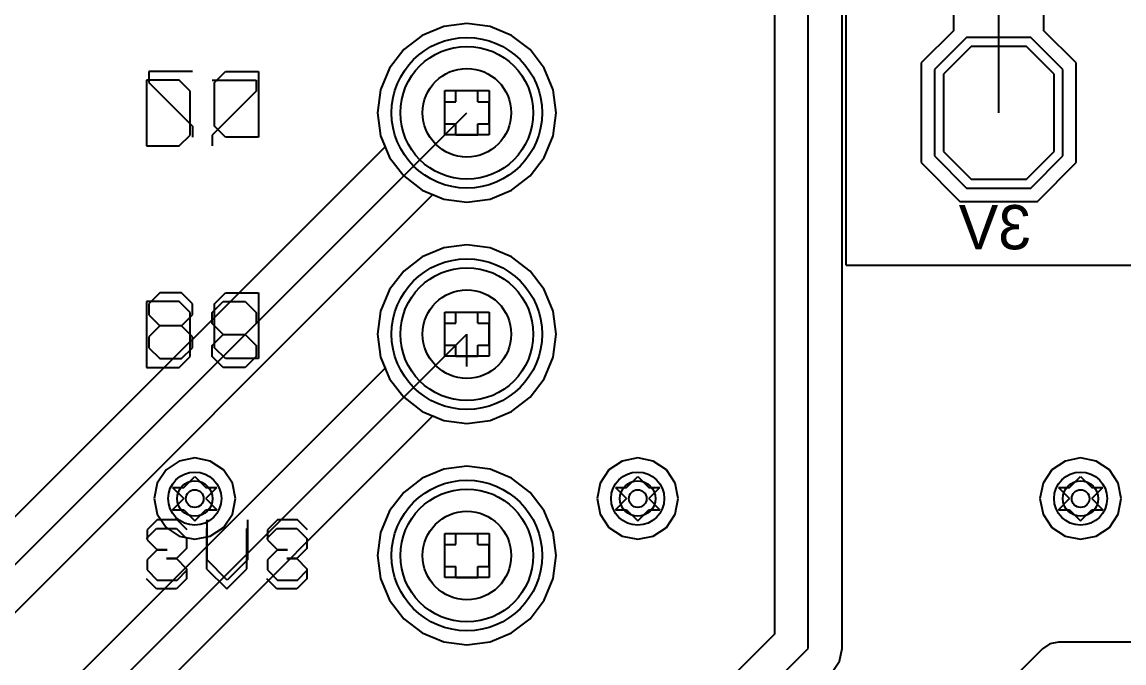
# Model space of a CAD drawing. Header units: millimetres. Extents: x 7.3 to 18.4, y 2.4 to 9.4.
# Drawn here: x 8.722 to 9.2196, y 3.7258 to 4.0153 of the extents above; entities that cross this region are included whole.
import ezdxf

# ---------------------------------------------------------------- set-up
doc = ezdxf.new("R2010")
doc.units = ezdxf.units.MM
doc.header["$MEASUREMENT"] = 0
for name, color, linetype in [('BottomLayer', 5, 'Continuous'), ('BottomOverlay', 54, 'Continuous'), ('BottomSolder', 6, 'Continuous'), ('DrillDrawing', 1, 'Continuous'), ('Mechanical1', 6, 'Continuous'), ('Mechanical8', 56, 'Continuous'), ('MidLayer1', 16, 'Continuous'), ('MidLayer2', 76, 'Continuous'), ('MultiLayer', 9, 'Continuous'), ('PadHoleLayer', 156, 'Continuous'), ('TopLayer', 1, 'Continuous'), ('TopOverlay', 2, 'Continuous'), ('TopSolder', 216, 'Continuous'), ('ViaHoleLayer', 16, 'Continuous')]:
    doc.layers.add(name, color=color, linetype=linetype)

msp = doc.modelspace()

# ---------------------------------------------------------------- linework, layer by layer
at = {"layer": 'BottomLayer'}
for p, q in [((9.14263, 4.1027), (9.14263, 4.01139)), ((9.16302, 3.97429), (9.16302, 4.1027)), ((9.18341, 4.01139), (9.18341, 4.1027)), ((8.91243, 4.01326), (8.9027, 4.00923)), ((8.92287, 4.01463), (8.91243, 4.01326)), ((8.93332, 4.01326), (8.92287, 4.01463)), ((8.94305, 4.00923), (8.93332, 4.01326)), ((9.14263, 4.01139), (9.12802, 3.99679)), ((9.19802, 3.99679), (9.18341, 4.01139)), ((8.9027, 4.00923), (8.89434, 4.00281)), ((8.9514, 4.00281), (8.94305, 4.00923)), ((8.89434, 4.00281), (8.88793, 3.99446)), ((8.95781, 3.99446), (8.9514, 4.00281)), ((9.15052, 4.00429), (9.13802, 3.99179)), ((9.17552, 4.00429), (9.15052, 4.00429)), ((9.18802, 3.99179), (9.17552, 4.00429)), ((9.12802, 3.99679), (9.12802, 3.95179)), ((9.19802, 3.95179), (9.19802, 3.99679)), ((8.88793, 3.99446), (8.8839, 3.98473)), ((8.96184, 3.98473), (8.95781, 3.99446)), ((9.13802, 3.99179), (9.13802, 3.95679)), ((9.18802, 3.95679), (9.18802, 3.99179)), ((8.8839, 3.98473), (8.88253, 3.97429)), ((8.96322, 3.97429), (8.96184, 3.98473)), ((8.88253, 3.97429), (8.8839, 3.96384)), ((8.96184, 3.96384), (8.96322, 3.97429)), ((8.8839, 3.96384), (8.88793, 3.95411)), ((8.95781, 3.95411), (8.96184, 3.96384)), ((9.13802, 3.95679), (9.15052, 3.94429)), ((9.17552, 3.94429), (9.18802, 3.95679)), ((8.88793, 3.95411), (8.89434, 3.94576)), ((8.9514, 3.94576), (8.95781, 3.95411)), ((9.12802, 3.95179), (9.14552, 3.93429)), ((9.18052, 3.93429), (9.19802, 3.95179)), ((8.89434, 3.94576), (8.9027, 3.93935)), ((8.94305, 3.93935), (8.9514, 3.94576)), ((9.15052, 3.94429), (9.17552, 3.94429)), ((8.9027, 3.93935), (8.91243, 3.93532)), ((8.93332, 3.93532), (8.94305, 3.93935)), ((8.91243, 3.93532), (8.92287, 3.93394)), ((8.92287, 3.93394), (8.93332, 3.93532)), ((9.14552, 3.93429), (9.18052, 3.93429)), ((8.91243, 3.91326), (8.9027, 3.90923)), ((8.92287, 3.91463), (8.91243, 3.91326)), ((8.93332, 3.91326), (8.92287, 3.91463)), ((8.94305, 3.90923), (8.93332, 3.91326)), ((8.9027, 3.90923), (8.89434, 3.90281)), ((8.9514, 3.90281), (8.94305, 3.90923)), ((8.89434, 3.90281), (8.88793, 3.89446)), ((8.95781, 3.89446), (8.9514, 3.90281)), ((8.88793, 3.89446), (8.8839, 3.88473)), ((8.96184, 3.88473), (8.95781, 3.89446)), ((8.8839, 3.88473), (8.88253, 3.87429)), ((8.96322, 3.87429), (8.96184, 3.88473)), ((8.88253, 3.87429), (8.8839, 3.86384)), ((8.96184, 3.86384), (8.96322, 3.87429)), ((8.8839, 3.86384), (8.88793, 3.85411)), ((8.95781, 3.85411), (8.96184, 3.86384)), ((8.88793, 3.85411), (8.89434, 3.84576)), ((8.9514, 3.84576), (8.95781, 3.85411)), ((8.89434, 3.84576), (8.9027, 3.83935)), ((8.94305, 3.83935), (8.9514, 3.84576)), ((8.9027, 3.83935), (8.91243, 3.83532)), ((8.93332, 3.83532), (8.94305, 3.83935)), ((8.91243, 3.83532), (8.92287, 3.83394)), ((8.92287, 3.83394), (8.93332, 3.83532)), ((8.91243, 3.81326), (8.9027, 3.80923)), ((8.92287, 3.81463), (8.91243, 3.81326)), ((8.93332, 3.81326), (8.92287, 3.81463)), ((8.94305, 3.80923), (8.93332, 3.81326)), ((8.9027, 3.80923), (8.89434, 3.80281)), ((8.9514, 3.80281), (8.94305, 3.80923)), ((8.89434, 3.80281), (8.88793, 3.79446)), ((8.95781, 3.79446), (8.9514, 3.80281)), ((8.88793, 3.79446), (8.8839, 3.78473)), ((8.96184, 3.78473), (8.95781, 3.79446)), ((8.8839, 3.78473), (8.88253, 3.77429)), ((8.96322, 3.77429), (8.96184, 3.78473)), ((8.88253, 3.77429), (8.8839, 3.76384)), ((8.96184, 3.76384), (8.96322, 3.77429)), ((8.8839, 3.76384), (8.88793, 3.75411)), ((8.95781, 3.75411), (8.96184, 3.76384)), ((8.88793, 3.75411), (8.89434, 3.74576)), ((8.9514, 3.74576), (8.95781, 3.75411)), ((8.89434, 3.74576), (8.9027, 3.73935)), ((8.94305, 3.73935), (8.9514, 3.74576)), ((8.9027, 3.73935), (8.91243, 3.73532)), ((8.93332, 3.73532), (8.94305, 3.73935)), ((8.91243, 3.73532), (8.92287, 3.73394)), ((8.92287, 3.73394), (8.93332, 3.73532))]:
    msp.add_line(p, q, dxfattribs=at)
for centre, radius in [((8.92287, 3.97429), 0.03), ((8.92287, 3.87429), 0.03), ((8.8, 3.8), 0.008), ((9, 3.8), 0.008), ((9.2, 3.8), 0.008), ((8.92287, 3.77429), 0.03)]:
    msp.add_circle(centre, radius, dxfattribs=at)
at = {"layer": 'BottomOverlay'}
for p, q in [((9.09412, 3.90539), (9.09412, 4.04318)), ((8.79903, 3.99296), (8.7792, 3.99296)), ((8.7792, 3.99296), (8.7792, 3.98801)), ((8.80894, 3.98801), (8.8139, 3.99296)), ((8.8139, 3.99296), (8.82877, 3.99296)), ((8.82877, 3.99296), (8.82877, 3.96322)), ((8.7792, 3.98801), (8.79903, 3.96818)), ((8.80894, 3.96818), (8.80894, 3.98801)), ((8.79903, 3.96818), (8.79903, 3.96322)), ((8.8139, 3.96322), (8.80894, 3.96818)), ((8.82877, 3.96322), (8.8139, 3.96322)), ((9.09412, 3.90539), (9.23192, 3.90539)), ((8.78416, 3.89296), (8.7792, 3.88801)), ((8.79407, 3.89296), (8.78416, 3.89296)), ((8.79903, 3.88801), (8.79407, 3.89296)), ((8.80894, 3.88801), (8.8139, 3.89296)), ((8.8139, 3.89296), (8.82877, 3.89296)), ((8.82877, 3.89296), (8.82877, 3.86322)), ((8.7792, 3.88801), (8.7792, 3.88305)), ((8.79903, 3.88305), (8.79903, 3.88801)), ((8.80894, 3.86818), (8.80894, 3.88801)), ((8.7792, 3.88305), (8.78416, 3.87809)), ((8.79407, 3.87809), (8.79903, 3.88305)), ((8.78416, 3.87809), (8.7792, 3.87314)), ((8.79407, 3.87809), (8.78416, 3.87809)), ((8.79903, 3.87314), (8.79407, 3.87809)), ((8.7792, 3.87314), (8.7792, 3.86818)), ((8.79903, 3.86818), (8.79903, 3.87314)), ((8.7792, 3.86818), (8.78416, 3.86322)), ((8.79407, 3.86322), (8.79903, 3.86818)), ((8.8139, 3.86322), (8.80894, 3.86818)), ((8.78416, 3.86322), (8.79407, 3.86322)), ((8.82877, 3.86322), (8.8139, 3.86322)), ((8.78297, 3.79041), (8.77843, 3.78588)), ((8.79203, 3.79041), (8.78297, 3.79041)), ((8.79656, 3.78588), (8.79203, 3.79041)), ((8.80563, 3.77229), (8.80563, 3.79041)), ((8.82375, 3.79041), (8.82375, 3.77229)), ((8.83735, 3.79041), (8.83282, 3.78588)), ((8.84641, 3.79041), (8.83735, 3.79041)), ((8.85094, 3.78588), (8.84641, 3.79041)), ((8.77843, 3.78588), (8.77843, 3.78135)), ((8.83282, 3.78588), (8.83282, 3.78135)), ((8.77843, 3.78135), (8.78297, 3.77682)), ((8.78297, 3.77682), (8.77843, 3.77229)), ((8.78297, 3.77682), (8.7875, 3.77682)), ((8.7875, 3.77682), (8.78297, 3.77682)), ((8.83282, 3.78135), (8.83735, 3.77682)), ((8.83735, 3.77682), (8.83282, 3.77229)), ((8.83735, 3.77682), (8.84188, 3.77682)), ((8.84188, 3.77682), (8.83735, 3.77682)), ((8.77843, 3.77229), (8.77843, 3.76775)), ((8.81469, 3.76322), (8.80563, 3.77229)), ((8.82375, 3.77229), (8.81469, 3.76322)), ((8.83282, 3.77229), (8.83282, 3.76775)), ((8.77843, 3.76775), (8.78297, 3.76322)), ((8.79203, 3.76322), (8.79656, 3.76775)), ((8.83282, 3.76775), (8.83735, 3.76322)), ((8.84641, 3.76322), (8.85094, 3.76775)), ((8.78297, 3.76322), (8.79203, 3.76322)), ((8.83735, 3.76322), (8.84641, 3.76322))]:
    msp.add_line(p, q, dxfattribs=at)
at = {"layer": 'BottomSolder'}
for p, q in [((9.14852, 4.00829), (9.13402, 3.99379)), ((9.17752, 4.00829), (9.14852, 4.00829)), ((9.19202, 3.99379), (9.17752, 4.00829)), ((9.13402, 3.99379), (9.13402, 3.95479)), ((9.19202, 3.95479), (9.19202, 3.99379)), ((9.13402, 3.95479), (9.14852, 3.94029)), ((9.17752, 3.94029), (9.19202, 3.95479)), ((9.14852, 3.94029), (9.17752, 3.94029))]:
    msp.add_line(p, q, dxfattribs=at)
for centre, radius in [((8.92287, 3.97429), 0.034), ((8.92287, 3.87429), 0.034), ((8.8, 3.8), 0.012), ((9, 3.8), 0.012), ((9.2, 3.8), 0.012), ((8.92287, 3.77429), 0.034)]:
    msp.add_circle(centre, radius, dxfattribs=at)
at = {"layer": 'DrillDrawing'}
for p, q in [((8.91787, 3.97929), (8.91787, 3.98429)), ((8.91787, 3.98429), (8.92787, 3.98429)), ((8.92787, 3.97929), (8.92787, 3.98429)), ((8.91287, 3.96929), (8.91287, 3.97929)), ((8.91287, 3.97929), (8.91787, 3.97929)), ((8.92787, 3.97929), (8.93287, 3.97929)), ((8.93287, 3.96929), (8.93287, 3.97929)), ((8.91287, 3.96929), (8.91787, 3.96929)), ((8.91787, 3.96429), (8.91787, 3.96929)), ((8.92787, 3.96929), (8.93287, 3.96929)), ((8.92787, 3.96429), (8.92787, 3.96929)), ((8.91787, 3.96429), (8.92787, 3.96429)), ((8.91787, 3.87929), (8.91787, 3.88429)), ((8.91787, 3.88429), (8.92787, 3.88429)), ((8.92787, 3.87929), (8.92787, 3.88429)), ((8.91287, 3.86929), (8.91287, 3.87929)), ((8.91287, 3.87929), (8.91787, 3.87929)), ((8.92787, 3.87929), (8.93287, 3.87929)), ((8.93287, 3.86929), (8.93287, 3.87929)), ((8.91287, 3.86929), (8.91787, 3.86929)), ((8.91787, 3.86429), (8.91787, 3.86929)), ((8.92787, 3.86929), (8.93287, 3.86929)), ((8.92787, 3.86429), (8.92787, 3.86929)), ((8.91787, 3.86429), (8.92787, 3.86429)), ((8.795, 3.805), (8.8, 3.81)), ((8.8, 3.81), (8.805, 3.805)), ((8.995, 3.805), (9, 3.81)), ((9, 3.81), (9.005, 3.805)), ((9.195, 3.805), (9.2, 3.81)), ((9.2, 3.81), (9.205, 3.805)), ((8.79, 3.805), (8.795, 3.8)), ((8.79, 3.805), (8.795, 3.805)), ((8.805, 3.805), (8.81, 3.805)), ((8.805, 3.8), (8.81, 3.805)), ((8.99, 3.805), (8.995, 3.8)), ((8.99, 3.805), (8.995, 3.805)), ((9.005, 3.805), (9.01, 3.805)), ((9.005, 3.8), (9.01, 3.805)), ((9.19, 3.805), (9.195, 3.8)), ((9.19, 3.805), (9.195, 3.805)), ((9.205, 3.805), (9.21, 3.805)), ((9.205, 3.8), (9.21, 3.805)), ((8.79, 3.795), (8.795, 3.8)), ((8.805, 3.8), (8.81, 3.795)), ((8.99, 3.795), (8.995, 3.8)), ((9.005, 3.8), (9.01, 3.795)), ((9.19, 3.795), (9.195, 3.8)), ((9.205, 3.8), (9.21, 3.795)), ((8.79, 3.795), (8.795, 3.795)), ((8.795, 3.795), (8.8, 3.79)), ((8.8, 3.79), (8.805, 3.795)), ((8.805, 3.795), (8.81, 3.795)), ((8.99, 3.795), (8.995, 3.795)), ((8.995, 3.795), (9, 3.79)), ((9, 3.79), (9.005, 3.795)), ((9.005, 3.795), (9.01, 3.795)), ((9.19, 3.795), (9.195, 3.795)), ((9.195, 3.795), (9.2, 3.79)), ((9.2, 3.79), (9.205, 3.795)), ((9.205, 3.795), (9.21, 3.795)), ((8.91787, 3.77929), (8.91787, 3.78429)), ((8.91787, 3.78429), (8.92787, 3.78429)), ((8.92787, 3.77929), (8.92787, 3.78429)), ((8.91287, 3.76929), (8.91287, 3.77929)), ((8.91287, 3.77929), (8.91787, 3.77929)), ((8.92787, 3.77929), (8.93287, 3.77929)), ((8.93287, 3.76929), (8.93287, 3.77929)), ((8.91287, 3.76929), (8.91787, 3.76929)), ((8.91787, 3.76429), (8.91787, 3.76929)), ((8.92787, 3.76929), (8.93287, 3.76929)), ((8.92787, 3.76429), (8.92787, 3.76929)), ((8.91787, 3.76429), (8.92787, 3.76429))]:
    msp.add_line(p, q, dxfattribs=at)
at = {"layer": 'Mechanical1'}
msp.add_circle((9.37681, 4.09921), 1.5748, dxfattribs=at)
at = {"layer": 'Mechanical8'}
for p, q in [((8.91287, 3.96429), (8.91287, 3.98429)), ((8.91287, 3.98429), (8.93287, 3.98429)), ((8.93287, 3.98429), (8.93287, 3.96429)), ((8.93287, 3.96429), (8.91287, 3.96429)), ((8.91287, 3.86429), (8.91287, 3.88429)), ((8.91287, 3.88429), (8.93287, 3.88429)), ((8.93287, 3.88429), (8.93287, 3.86429)), ((8.93287, 3.86429), (8.91287, 3.86429)), ((8.91287, 3.76429), (8.91287, 3.78429)), ((8.91287, 3.78429), (8.93287, 3.78429)), ((8.93287, 3.78429), (8.93287, 3.76429)), ((8.93287, 3.76429), (8.91287, 3.76429))]:
    msp.add_line(p, q, dxfattribs=at)
at = {"layer": 'MidLayer1'}
for p, q in [((8.91243, 4.01326), (8.9027, 4.00923)), ((8.92287, 4.01463), (8.91243, 4.01326)), ((8.93332, 4.01326), (8.92287, 4.01463)), ((8.94305, 4.00923), (8.93332, 4.01326)), ((8.9027, 4.00923), (8.89434, 4.00281)), ((8.9514, 4.00281), (8.94305, 4.00923)), ((8.89434, 4.00281), (8.88793, 3.99446)), ((8.95781, 3.99446), (8.9514, 4.00281)), ((8.88793, 3.99446), (8.8839, 3.98473)), ((8.96184, 3.98473), (8.95781, 3.99446)), ((8.8839, 3.98473), (8.88253, 3.97429)), ((8.96322, 3.97429), (8.96184, 3.98473)), ((8.88253, 3.97429), (8.8839, 3.96384)), ((8.96184, 3.96384), (8.96322, 3.97429)), ((8.8839, 3.96384), (8.88793, 3.95411)), ((8.95781, 3.95411), (8.96184, 3.96384)), ((8.88793, 3.95411), (8.89434, 3.94576)), ((8.9514, 3.94576), (8.95781, 3.95411)), ((8.89434, 3.94576), (8.9027, 3.93935)), ((8.94305, 3.93935), (8.9514, 3.94576)), ((8.9027, 3.93935), (8.91243, 3.93532)), ((8.93332, 3.93532), (8.94305, 3.93935)), ((8.91243, 3.93532), (8.92287, 3.93394)), ((8.92287, 3.93394), (8.93332, 3.93532)), ((8.91243, 3.91326), (8.9027, 3.90923)), ((8.92287, 3.91463), (8.91243, 3.91326)), ((8.93332, 3.91326), (8.92287, 3.91463)), ((8.94305, 3.90923), (8.93332, 3.91326)), ((8.9027, 3.90923), (8.89434, 3.90281)), ((8.9514, 3.90281), (8.94305, 3.90923)), ((8.89434, 3.90281), (8.88793, 3.89446)), ((8.95781, 3.89446), (8.9514, 3.90281)), ((8.88793, 3.89446), (8.8839, 3.88473)), ((8.96184, 3.88473), (8.95781, 3.89446)), ((8.8839, 3.88473), (8.88253, 3.87429)), ((8.96322, 3.87429), (8.96184, 3.88473)), ((8.88253, 3.87429), (8.8839, 3.86384)), ((8.96184, 3.86384), (8.96322, 3.87429)), ((8.8839, 3.86384), (8.88793, 3.85411)), ((8.95781, 3.85411), (8.96184, 3.86384)), ((8.88793, 3.85411), (8.89434, 3.84576)), ((8.9514, 3.84576), (8.95781, 3.85411)), ((8.89434, 3.84576), (8.9027, 3.83935)), ((8.94305, 3.83935), (8.9514, 3.84576)), ((8.9027, 3.83935), (8.91243, 3.83532)), ((8.93332, 3.83532), (8.94305, 3.83935)), ((8.91243, 3.83532), (8.92287, 3.83394)), ((8.92287, 3.83394), (8.93332, 3.83532)), ((8.91243, 3.81326), (8.9027, 3.80923)), ((8.92287, 3.81463), (8.91243, 3.81326)), ((8.93332, 3.81326), (8.92287, 3.81463)), ((8.94305, 3.80923), (8.93332, 3.81326)), ((8.9027, 3.80923), (8.89434, 3.80281)), ((8.9514, 3.80281), (8.94305, 3.80923)), ((8.89434, 3.80281), (8.88793, 3.79446)), ((8.95781, 3.79446), (8.9514, 3.80281)), ((8.88793, 3.79446), (8.8839, 3.78473)), ((8.96184, 3.78473), (8.95781, 3.79446)), ((8.8839, 3.78473), (8.88253, 3.77429)), ((8.96322, 3.77429), (8.96184, 3.78473)), ((8.88253, 3.77429), (8.8839, 3.76384)), ((8.96184, 3.76384), (8.96322, 3.77429)), ((8.8839, 3.76384), (8.88793, 3.75411)), ((8.95781, 3.75411), (8.96184, 3.76384)), ((8.88793, 3.75411), (8.89434, 3.74576)), ((8.9514, 3.74576), (8.95781, 3.75411)), ((8.89434, 3.74576), (8.9027, 3.73935)), ((8.94305, 3.73935), (8.9514, 3.74576)), ((8.9027, 3.73935), (8.91243, 3.73532)), ((8.93332, 3.73532), (8.94305, 3.73935)), ((8.91243, 3.73532), (8.92287, 3.73394)), ((8.92287, 3.73394), (8.93332, 3.73532))]:
    msp.add_line(p, q, dxfattribs=at)
for centre, radius in [((8.92287, 3.97429), 0.03), ((8.92287, 3.87429), 0.03), ((8.8, 3.8), 0.008), ((9, 3.8), 0.008), ((9.2, 3.8), 0.008), ((8.92287, 3.77429), 0.03)]:
    msp.add_circle(centre, radius, dxfattribs=at)
at = {"layer": 'MidLayer2'}
for p, q in [((8.91243, 4.01326), (8.9027, 4.00923)), ((8.92287, 4.01463), (8.91243, 4.01326)), ((8.93332, 4.01326), (8.92287, 4.01463)), ((8.94305, 4.00923), (8.93332, 4.01326)), ((8.9027, 4.00923), (8.89434, 4.00281)), ((8.9514, 4.00281), (8.94305, 4.00923)), ((8.89434, 4.00281), (8.88793, 3.99446)), ((8.95781, 3.99446), (8.9514, 4.00281)), ((8.88793, 3.99446), (8.8839, 3.98473)), ((8.96184, 3.98473), (8.95781, 3.99446)), ((8.8839, 3.98473), (8.88253, 3.97429)), ((8.96322, 3.97429), (8.96184, 3.98473)), ((8.88253, 3.97429), (8.8839, 3.96384)), ((8.96184, 3.96384), (8.96322, 3.97429)), ((8.8839, 3.96384), (8.88793, 3.95411)), ((8.95781, 3.95411), (8.96184, 3.96384)), ((8.88793, 3.95411), (8.89434, 3.94576)), ((8.9514, 3.94576), (8.95781, 3.95411)), ((8.89434, 3.94576), (8.9027, 3.93935)), ((8.94305, 3.93935), (8.9514, 3.94576)), ((8.9027, 3.93935), (8.91243, 3.93532)), ((8.93332, 3.93532), (8.94305, 3.93935)), ((8.91243, 3.93532), (8.92287, 3.93394)), ((8.92287, 3.93394), (8.93332, 3.93532)), ((8.91243, 3.91326), (8.9027, 3.90923)), ((8.92287, 3.91463), (8.91243, 3.91326)), ((8.93332, 3.91326), (8.92287, 3.91463)), ((8.94305, 3.90923), (8.93332, 3.91326)), ((8.9027, 3.90923), (8.89434, 3.90281)), ((8.9514, 3.90281), (8.94305, 3.90923)), ((8.89434, 3.90281), (8.88793, 3.89446)), ((8.95781, 3.89446), (8.9514, 3.90281)), ((8.88793, 3.89446), (8.8839, 3.88473)), ((8.96184, 3.88473), (8.95781, 3.89446)), ((8.8839, 3.88473), (8.88253, 3.87429)), ((8.96322, 3.87429), (8.96184, 3.88473)), ((8.88253, 3.87429), (8.8839, 3.86384)), ((8.96184, 3.86384), (8.96322, 3.87429)), ((8.8839, 3.86384), (8.88793, 3.85411)), ((8.95781, 3.85411), (8.96184, 3.86384)), ((8.88793, 3.85411), (8.89434, 3.84576)), ((8.9514, 3.84576), (8.95781, 3.85411)), ((8.89434, 3.84576), (8.9027, 3.83935)), ((8.94305, 3.83935), (8.9514, 3.84576)), ((8.9027, 3.83935), (8.91243, 3.83532)), ((8.93332, 3.83532), (8.94305, 3.83935)), ((8.91243, 3.83532), (8.92287, 3.83394)), ((8.92287, 3.83394), (8.93332, 3.83532)), ((8.79298, 3.81696), (8.78702, 3.81298)), ((8.8, 3.81835), (8.79298, 3.81696)), ((8.80702, 3.81696), (8.8, 3.81835)), ((8.81298, 3.81298), (8.80702, 3.81696)), ((8.99298, 3.81696), (8.98702, 3.81298)), ((9, 3.81835), (8.99298, 3.81696)), ((9.00702, 3.81696), (9, 3.81835)), ((9.01298, 3.81298), (9.00702, 3.81696)), ((9.19298, 3.81696), (9.18702, 3.81298)), ((9.2, 3.81835), (9.19298, 3.81696)), ((9.20702, 3.81696), (9.2, 3.81835)), ((9.21298, 3.81298), (9.20702, 3.81696)), ((8.78702, 3.81298), (8.78304, 3.80702)), ((8.81696, 3.80702), (8.81298, 3.81298)), ((8.98702, 3.81298), (8.98304, 3.80702)), ((9.01696, 3.80702), (9.01298, 3.81298)), ((9.18702, 3.81298), (9.18304, 3.80702)), ((9.21696, 3.80702), (9.21298, 3.81298)), ((8.78304, 3.80702), (8.78165, 3.8)), ((8.81835, 3.8), (8.81696, 3.80702)), ((8.98304, 3.80702), (8.98165, 3.8)), ((9.01835, 3.8), (9.01696, 3.80702)), ((9.18304, 3.80702), (9.18165, 3.8)), ((9.21835, 3.8), (9.21696, 3.80702)), ((8.78165, 3.8), (8.78304, 3.79298)), ((8.81696, 3.79298), (8.81835, 3.8)), ((8.98165, 3.8), (8.98304, 3.79298)), ((9.01696, 3.79298), (9.01835, 3.8)), ((9.18165, 3.8), (9.18304, 3.79298)), ((9.21696, 3.79298), (9.21835, 3.8)), ((8.78304, 3.79298), (8.78702, 3.78702)), ((8.81298, 3.78702), (8.81696, 3.79298)), ((8.98304, 3.79298), (8.98702, 3.78702)), ((9.01298, 3.78702), (9.01696, 3.79298)), ((9.18304, 3.79298), (9.18702, 3.78702)), ((9.21298, 3.78702), (9.21696, 3.79298)), ((8.78702, 3.78702), (8.79298, 3.78304)), ((8.80702, 3.78304), (8.81298, 3.78702)), ((8.98702, 3.78702), (8.99298, 3.78304)), ((9.00702, 3.78304), (9.01298, 3.78702)), ((9.18702, 3.78702), (9.19298, 3.78304)), ((9.20702, 3.78304), (9.21298, 3.78702)), ((8.79298, 3.78304), (8.8, 3.78165)), ((8.8, 3.78165), (8.80702, 3.78304)), ((8.99298, 3.78304), (9, 3.78165)), ((9, 3.78165), (9.00702, 3.78304)), ((9.19298, 3.78304), (9.2, 3.78165)), ((9.2, 3.78165), (9.20702, 3.78304))]:
    msp.add_line(p, q, dxfattribs=at)
for centre, radius in [((8.92287, 3.97429), 0.03), ((8.92287, 3.87429), 0.03), ((8.8, 3.8), 0.008), ((9, 3.8), 0.008), ((9.2, 3.8), 0.008), ((8.92287, 3.77429), 0.03)]:
    msp.add_circle(centre, radius, dxfattribs=at)
at = {"layer": 'MultiLayer'}
for centre in [(8.8, 3.8), (9, 3.8), (9.2, 3.8)]:
    msp.add_circle(centre, 0.008, dxfattribs=at)
at = {"layer": 'PadHoleLayer'}
msp.add_lwpolyline([(9.16302, 3.97429), (9.16302, 3.97429), (9.16302, 3.97429), (9.16302, 3.97429)], close=True, dxfattribs=at)
for centre in [(8.92287, 3.97429), (8.92287, 3.87429), (8.92287, 3.77429)]:
    msp.add_circle(centre, 0.02, dxfattribs=at)
at = {"layer": 'TopLayer'}
for p, q in [((9.077, 3.73235), (9.077, 4.1048)), ((9.09229, 3.73235), (9.09229, 4.1048)), ((9.06171, 4.09847), (9.06171, 3.73869)), ((8.91243, 4.01326), (8.9027, 4.00923)), ((8.92287, 4.01463), (8.91243, 4.01326)), ((8.93332, 4.01326), (8.92287, 4.01463)), ((8.94305, 4.00923), (8.93332, 4.01326)), ((8.9027, 4.00923), (8.89434, 4.00281)), ((8.9514, 4.00281), (8.94305, 4.00923)), ((8.89434, 4.00281), (8.88793, 3.99446)), ((8.95781, 3.99446), (8.9514, 4.00281)), ((8.88793, 3.99446), (8.8839, 3.98473)), ((8.96184, 3.98473), (8.95781, 3.99446)), ((8.8839, 3.98473), (8.88253, 3.97429)), ((8.96322, 3.97429), (8.96184, 3.98473)), ((8.67544, 3.72685), (8.92287, 3.97429)), ((8.88253, 3.97429), (8.8839, 3.96384)), ((8.96184, 3.96384), (8.96322, 3.97429)), ((8.8839, 3.96384), (8.88592, 3.95897)), ((8.95781, 3.95411), (8.96184, 3.96384)), ((8.88592, 3.95897), (8.6691, 3.74214)), ((8.9514, 3.94576), (8.95781, 3.95411)), ((8.94305, 3.93935), (8.9514, 3.94576)), ((8.68625, 3.71604), (8.90755, 3.93734)), ((8.90755, 3.93734), (8.91243, 3.93532)), ((8.93332, 3.93532), (8.94305, 3.93935)), ((8.91243, 3.93532), (8.92287, 3.93394)), ((8.92287, 3.93394), (8.93332, 3.93532)), ((8.91243, 3.91326), (8.9027, 3.90923)), ((8.92287, 3.91463), (8.91243, 3.91326)), ((8.93332, 3.91326), (8.92287, 3.91463)), ((8.94305, 3.90923), (8.93332, 3.91326)), ((8.9027, 3.90923), (8.89434, 3.90281)), ((8.9514, 3.90281), (8.94305, 3.90923)), ((8.89434, 3.90281), (8.88793, 3.89446)), ((8.95781, 3.89446), (8.9514, 3.90281)), ((8.88793, 3.89446), (8.8839, 3.88473)), ((8.96184, 3.88473), (8.95781, 3.89446)), ((8.8839, 3.88473), (8.88253, 3.87429)), ((8.96322, 3.87429), (8.96184, 3.88473)), ((8.70752, 3.65894), (8.92287, 3.87429)), ((8.88253, 3.87429), (8.8839, 3.86384)), ((8.92287, 3.85972), (8.92287, 3.87429)), ((8.96184, 3.86384), (8.96322, 3.87429)), ((8.8839, 3.86384), (8.88592, 3.85897)), ((8.95781, 3.85411), (8.96184, 3.86384)), ((8.88592, 3.85897), (8.70119, 3.67423)), ((8.9514, 3.84576), (8.95781, 3.85411)), ((8.94305, 3.83935), (8.9514, 3.84576)), ((8.71834, 3.64812), (8.90755, 3.83734)), ((8.90755, 3.83734), (8.91243, 3.83532)), ((8.93332, 3.83532), (8.94305, 3.83935)), ((8.91243, 3.83532), (8.92287, 3.83394)), ((8.92287, 3.83394), (8.93332, 3.83532)), ((8.91243, 3.81326), (8.9027, 3.80923)), ((8.92287, 3.81463), (8.91243, 3.81326)), ((8.93332, 3.81326), (8.92287, 3.81463)), ((8.94305, 3.80923), (8.93332, 3.81326)), ((8.9027, 3.80923), (8.89434, 3.80281)), ((8.9514, 3.80281), (8.94305, 3.80923)), ((8.89434, 3.80281), (8.88793, 3.79446)), ((8.95781, 3.79446), (8.9514, 3.80281)), ((8.88793, 3.79446), (8.8839, 3.78473)), ((8.96184, 3.78473), (8.95781, 3.79446)), ((8.8839, 3.78473), (8.88253, 3.77429)), ((8.96322, 3.77429), (8.96184, 3.78473)), ((8.88253, 3.77429), (8.8839, 3.76384)), ((8.96184, 3.76384), (8.96322, 3.77429)), ((8.8839, 3.76384), (8.88793, 3.75411)), ((8.95781, 3.75411), (8.96184, 3.76384)), ((8.88793, 3.75411), (8.89434, 3.74576)), ((8.9514, 3.74576), (8.95781, 3.75411)), ((8.89434, 3.74576), (8.9027, 3.73935)), ((8.94305, 3.73935), (8.9514, 3.74576)), ((8.9027, 3.73935), (8.91243, 3.73532)), ((8.93332, 3.73532), (8.94305, 3.73935)), ((9.06171, 3.73869), (8.94749, 3.62448)), ((8.91243, 3.73532), (8.92287, 3.73394)), ((8.92287, 3.73394), (8.93332, 3.73532)), ((8.95831, 3.61366), (9.077, 3.73235)), ((9.18279, 3.73221), (9.03479, 3.58421)), ((9.09113, 3.7265), (9.09229, 3.73235)), ((9.1861, 3.73442), (9.18279, 3.73221)), ((9.19, 3.7352), (9.1861, 3.73442)), ((9.52, 3.7352), (9.19, 3.7352)), ((9.08781, 3.72154), (9.09113, 3.7265))]:
    msp.add_line(p, q, dxfattribs=at)
for centre, radius in [((8.92287, 3.97429), 0.03), ((8.92287, 3.87429), 0.03), ((8.8, 3.8), 0.008), ((9, 3.8), 0.008), ((9.2, 3.8), 0.008), ((8.92287, 3.77429), 0.03)]:
    msp.add_circle(centre, radius, dxfattribs=at)
at = {"layer": 'TopOverlay'}
for p, q in [((8.77815, 3.98903), (8.77815, 3.95929)), ((8.79302, 3.98903), (8.77815, 3.98903)), ((8.79798, 3.98407), (8.79302, 3.98903)), ((8.80789, 3.98903), (8.82772, 3.98903)), ((8.82772, 3.98903), (8.82772, 3.98407)), ((8.79798, 3.96424), (8.79798, 3.98407)), ((8.82772, 3.98407), (8.80789, 3.96424)), ((8.79302, 3.95929), (8.79798, 3.96424)), ((8.80789, 3.96424), (8.80789, 3.95929)), ((8.77815, 3.95929), (8.79302, 3.95929)), ((8.77815, 3.88903), (8.77815, 3.85929)), ((8.79302, 3.88903), (8.77815, 3.88903)), ((8.79798, 3.88407), (8.79302, 3.88903)), ((8.80789, 3.88407), (8.81285, 3.88903)), ((8.81285, 3.88903), (8.82276, 3.88903)), ((8.82276, 3.88903), (8.82772, 3.88407)), ((8.79798, 3.86424), (8.79798, 3.88407)), ((8.80789, 3.87911), (8.80789, 3.88407)), ((8.82772, 3.88407), (8.82772, 3.87911)), ((8.81285, 3.87416), (8.80789, 3.87911)), ((8.82772, 3.87911), (8.82276, 3.87416)), ((8.80789, 3.8692), (8.81285, 3.87416)), ((8.81285, 3.87416), (8.82276, 3.87416)), ((8.82276, 3.87416), (8.82772, 3.8692)), ((8.80789, 3.86424), (8.80789, 3.8692)), ((8.82772, 3.8692), (8.82772, 3.86424)), ((8.79302, 3.85929), (8.79798, 3.86424)), ((8.81285, 3.85929), (8.80789, 3.86424)), ((8.82772, 3.86424), (8.82276, 3.85929)), ((8.77815, 3.85929), (8.79302, 3.85929)), ((8.82276, 3.85929), (8.81285, 3.85929)), ((8.77815, 3.78195), (8.78268, 3.78648)), ((8.78268, 3.78648), (8.79174, 3.78648)), ((8.79174, 3.78648), (8.79628, 3.78195)), ((8.79628, 3.78195), (8.79628, 3.77741)), ((8.80534, 3.78648), (8.80534, 3.76835)), ((8.82347, 3.76835), (8.82347, 3.78648)), ((8.83253, 3.78195), (8.83706, 3.78648)), ((8.83706, 3.78648), (8.84613, 3.78648)), ((8.84613, 3.78648), (8.85066, 3.78195)), ((8.85066, 3.78195), (8.85066, 3.77741)), ((8.79628, 3.77741), (8.79174, 3.77288)), ((8.85066, 3.77741), (8.84613, 3.77288)), ((8.79174, 3.77288), (8.78721, 3.77288)), ((8.78721, 3.77288), (8.79174, 3.77288)), ((8.79174, 3.77288), (8.79628, 3.76835)), ((8.84613, 3.77288), (8.84159, 3.77288)), ((8.84159, 3.77288), (8.84613, 3.77288)), ((8.84613, 3.77288), (8.85066, 3.76835)), ((8.79628, 3.76835), (8.79628, 3.76382)), ((8.80534, 3.76835), (8.8144, 3.75929)), ((8.8144, 3.75929), (8.82347, 3.76835)), ((8.85066, 3.76835), (8.85066, 3.76382)), ((8.78268, 3.75929), (8.77815, 3.76382)), ((8.79628, 3.76382), (8.79174, 3.75929)), ((8.83706, 3.75929), (8.83253, 3.76382)), ((8.85066, 3.76382), (8.84613, 3.75929)), ((8.79174, 3.75929), (8.78268, 3.75929)), ((8.84613, 3.75929), (8.83706, 3.75929))]:
    msp.add_line(p, q, dxfattribs=at)
at = {"layer": 'TopSolder'}
for centre, radius in [((8.92287, 3.97429), 0.034), ((8.92287, 3.87429), 0.034), ((8.8, 3.8), 0.012), ((9, 3.8), 0.012), ((9.2, 3.8), 0.012), ((8.92287, 3.77429), 0.034)]:
    msp.add_circle(centre, radius, dxfattribs=at)
at = {"layer": 'ViaHoleLayer'}
for centre in [(8.8, 3.8), (9, 3.8), (9.2, 3.8)]:
    msp.add_circle(centre, 0.004, dxfattribs=at)

# ---------------------------------------------------------------- texts
at = {"layer": 'BottomOverlay', "text_generation_flag": 2}
msp.add_text('3V', height=0.02, dxfattribs=at).set_placement((9.17769, 3.91261))

doc.saveas('drawing.dxf')
